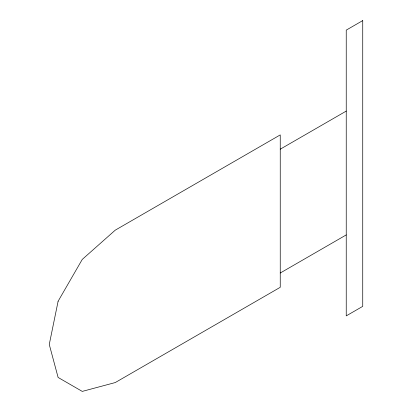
<?xml version="1.0" encoding="UTF-8"?>
<svg xmlns="http://www.w3.org/2000/svg" width="412" height="412" viewBox="0 0 412 412"><rect width="100%" height="100%" fill="white"/><g stroke="black" fill="none" stroke-linecap="round" stroke-linejoin="round"><path stroke-width="0.62" d="M280.242 149.19L346.234 111.091M280.242 273.017L346.234 234.917M58.107 301.249L49.265 344.458L58.107 377.454L82.261 391.4L115.262 382.557L280.242 287.308L280.242 134.904L115.262 230.154L82.261 259.416L58.107 301.249M362.735 20.6L346.234 30.128L346.234 315.886L362.735 306.358L362.735 20.6"/></g></svg>
